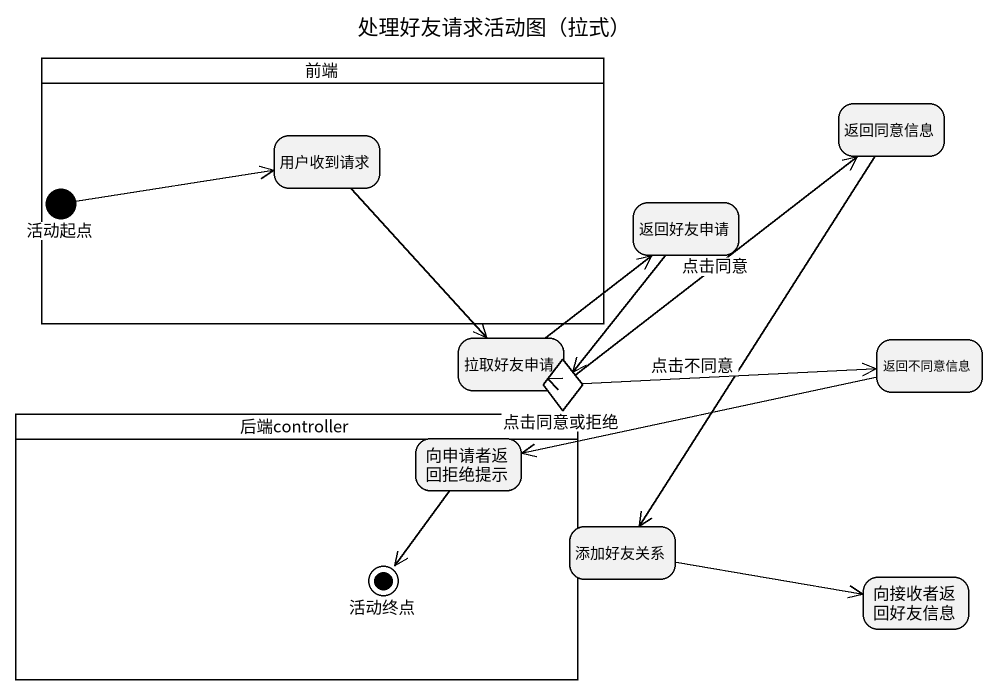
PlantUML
@startuml
title 处理好友请求活动图（拉式）
hide empty description
state 前端 <<partition>> {
  state 活动起点 <<start>>
  state 用户收到请求
}
state 返回同意信息
state 返回好友申请
state 拉取好友申请
state 点击同意或拒绝 <<choice>>
state 返回不同意信息
state 后端controller <<partition>> {
  state 向申请者返回拒绝提示
  state 活动终点 <<end>>
}
state 添加好友关系
state 向接收者返回好友信息
返回同意信息 --> 添加好友关系
活动起点 -right-> 用户收到请求
用户收到请求 --> 拉取好友申请
返回好友申请 --> 点击同意或拒绝
拉取好友申请 -up-> 返回好友申请
拉取好友申请 -right-> 点击同意或拒绝
点击同意或拒绝 -up-> 返回同意信息 : 点击同意
点击同意或拒绝 -right-> 返回不同意信息 : 点击不同意
返回不同意信息 -left-> 向申请者返回拒绝提示
向申请者返回拒绝提示 --> 活动终点
添加好友关系 -right-> 向接收者返回好友信息
@enduml
